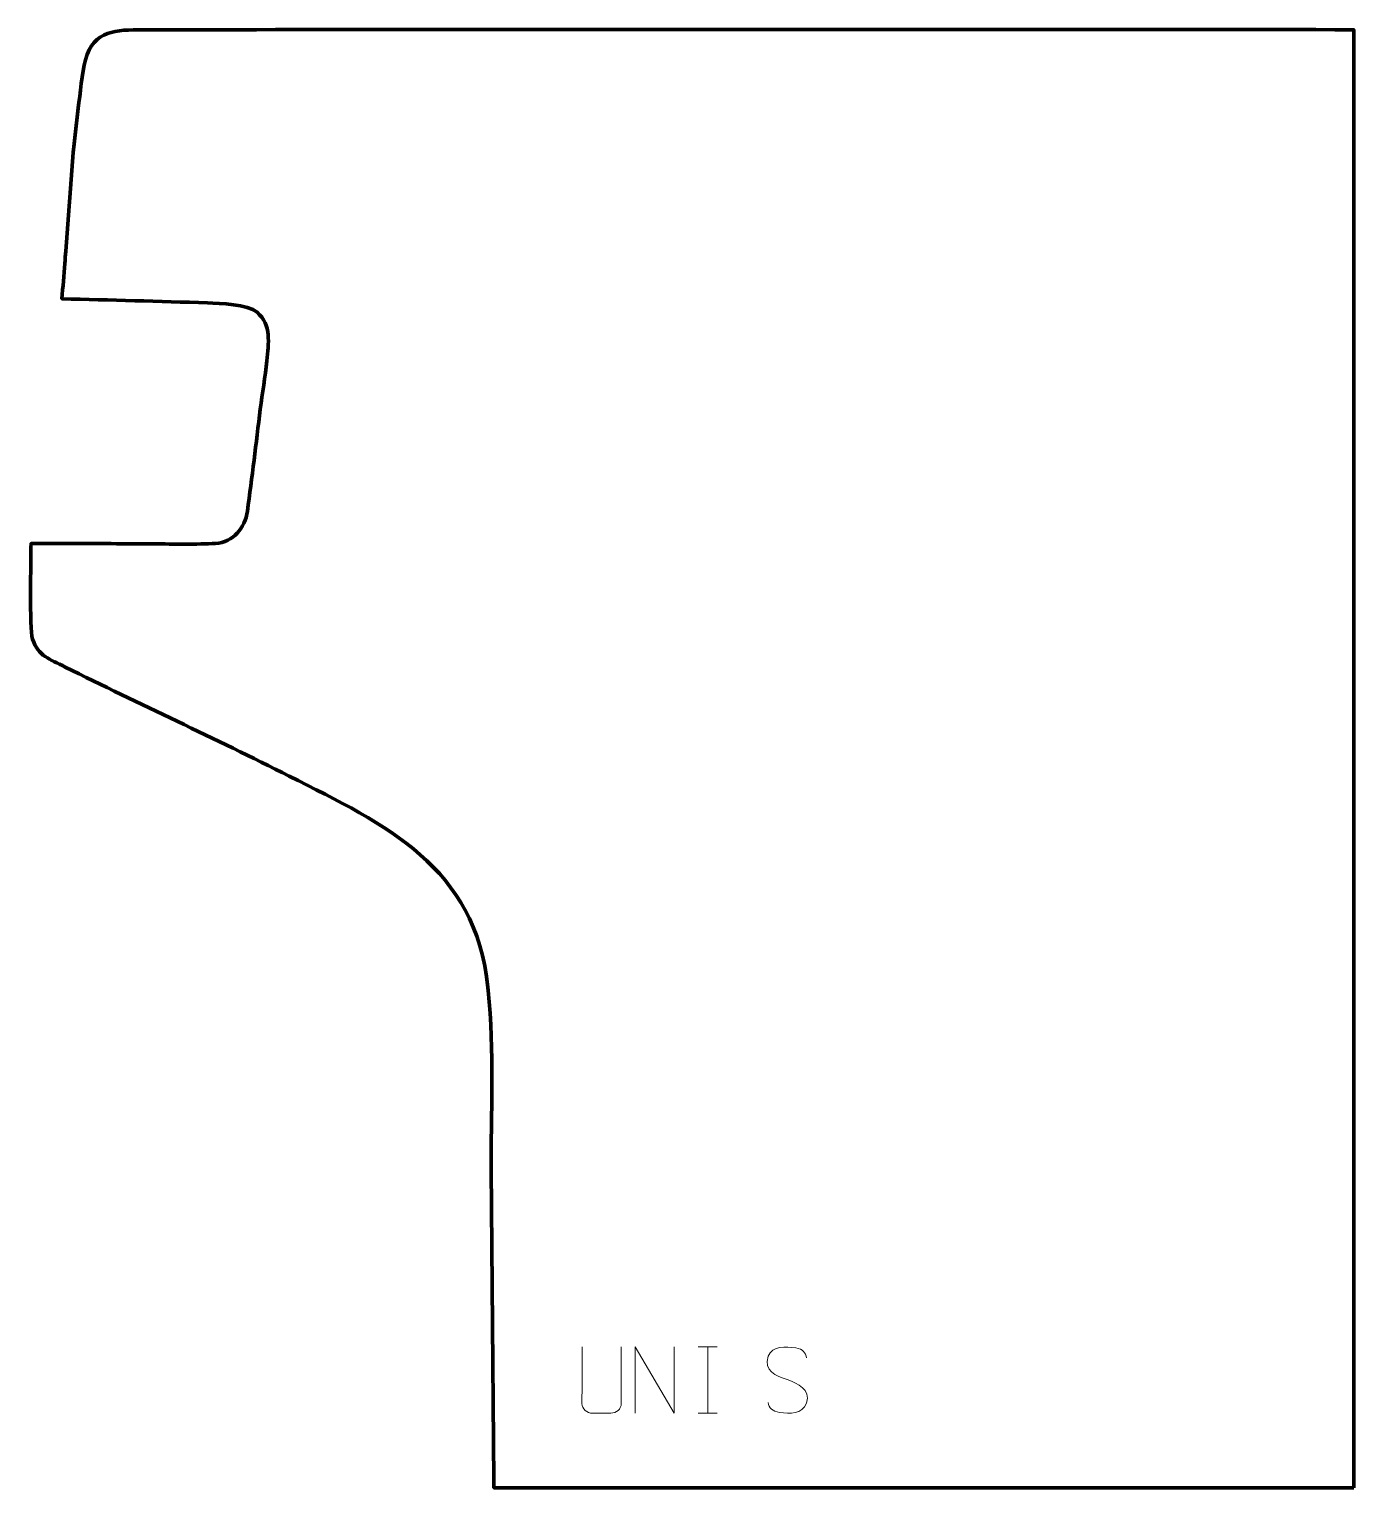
# Model space of a CAD drawing. Header units: millimetres. Extents: x 981 to 1480, y 156 to 706.
import ezdxf

# ---------------------------------------------------------------- set-up
doc = ezdxf.new("R2010")
doc.units = ezdxf.units.MM
doc.header["$MEASUREMENT"] = 0
doc.layers.add('layer 2', color=7, linetype='Continuous')
doc.layers.add('layer 3', color=7, linetype='Continuous')

msp = doc.modelspace()

# ---------------------------------------------------------------- linework, layer by layer
at = {"layer": 'layer 2', "color": 142, "lineweight": 9}
for points, knots in [([(1203.7914, 209.4706), (1203.791, 203.9311), (1203.8868, 193.7293), (1203.8872, 188.1889), (1203.8872, 188.1889), (1203.7474, 185.9494), (1202.0702, 184.5232), (1199.9225, 184.5127), (1199.9225, 184.5127), (1197.5906, 184.5131), (1195.2587, 184.5131), (1192.9272, 184.5127), (1192.9272, 184.5127), (1191.0022, 184.4112), (1189.0301, 186.2277), (1189.0413, 188.1722), (1189.0413, 188.1722), (1189.0416, 193.7341), (1189.137, 203.9095), (1189.1366, 209.4706)], [0, 0, 0, 0, 0.16666667, 0.16666667, 0.16666667, 0.16666667, 0.33333333, 0.33333333, 0.33333333, 0.33333333, 0.5, 0.5, 0.5, 0.5, 0.66666667, 0.66666667, 0.66666667, 0.66666667, 1, 1, 1, 1]), ([(1209.1368, 184.5129), (1209.1368, 184.5129), (1209.1368, 209.4664), (1209.1368, 209.4664), (1209.1368, 209.4664), (1209.1368, 209.4664), (1223.7916, 184.5129), (1223.7916, 184.5129), (1223.7916, 184.5129), (1223.7916, 184.5129), (1223.7916, 209.4664), (1223.7916, 209.4664)], [0, 0, 0, 0, 0.25, 0.25, 0.25, 0.25, 0.5, 0.5, 0.5, 0.5, 1, 1, 1, 1]), ([(1266.4697, 197.1635), (1262.2214, 198.6339), (1257.3133, 200.4297), (1259.3184, 205.95), (1259.3184, 205.95), (1260.8219, 210.0899), (1266.0355, 209.7014), (1269.6391, 209.1003), (1269.6391, 209.1003), (1272.4997, 208.6231), (1273.3644, 207.4099), (1273.675, 205.3258)], [0, 0, 0, 0, 0.25, 0.25, 0.25, 0.25, 0.5, 0.5, 0.5, 0.5, 1, 1, 1, 1]), ([(1266.4697, 197.1634), (1270.4883, 195.5167), (1275.5178, 193.6284), (1273.6838, 188.2681), (1273.6838, 188.2681), (1272.224, 184.0017), (1267.3132, 184.2584), (1263.5871, 184.8131), (1263.5871, 184.8131), (1260.8371, 185.2229), (1259.6162, 186.4364), (1259.2382, 188.5486)], [0, 0, 0, 0, 0.25, 0.25, 0.25, 0.25, 0.5, 0.5, 0.5, 0.5, 1, 1, 1, 1])]:
    msp.add_open_spline(points, degree=3, knots=knots, dxfattribs=at)
for points in [[(1232.8802, 209.4664), (1232.8802, 209.4664), (1240.0483, 209.4664), (1240.0483, 209.4664)], [(1236.4642, 209.4664), (1236.4642, 209.4664), (1236.4642, 184.5129), (1236.4642, 184.5129)], [(1232.8802, 184.5129), (1232.8802, 184.5129), (1240.0483, 184.5129), (1240.0483, 184.5129)]]:
    msp.add_open_spline(points, degree=3, dxfattribs=at)
at = {"layer": 'layer 3', "color": 242, "lineweight": 158}
msp.add_open_spline([(1480.1101, 156.351), (1480.1101, 156.351), (1480.1229, 706.2601), (1480.1229, 706.2601), (1480.1229, 706.2601), (1327.9287, 706.328), (1175.7165, 706.4521), (1023.5266, 706.1981), (1023.5266, 706.1981), (1013.4844, 706.1814), (1004.9067, 706.1984), (1001.7746, 694.9458), (1001.7746, 694.9458), (1000.5501, 689.9006), (999.7889, 682.048), (999.071, 676.6778), (999.071, 676.6778), (996.6864, 658.8388), (995.8249, 640.7284), (994.3818, 622.7883), (994.3818, 622.7883), (994.2545, 621.2204), (994.1281, 619.6524), (994.0024, 618.0842), (994.0024, 618.0842), (993.6481, 613.6497), (993.2938, 609.2152), (992.9395, 604.7807), (992.9395, 604.7807), (1011.2123, 604.2619), (1029.5718, 603.8641), (1047.8304, 603.221), (1047.8304, 603.221), (1052.485, 603.0571), (1063.0485, 602.6928), (1066.5252, 599.6933), (1066.5252, 599.6933), (1072.0633, 594.9155), (1070.8526, 587.8865), (1070.1774, 581.4029), (1070.1774, 581.4029), (1069.5406, 575.2877), (1068.5435, 569.2178), (1067.7301, 563.1252), (1067.7301, 563.1252), (1066.1098, 550.3466), (1064.6859, 537.392), (1062.8531, 524.6601), (1062.8531, 524.6601), (1061.9465, 518.3619), (1057.5443, 512.9712), (1050.8814, 512.5325), (1050.8814, 512.5325), (1043.8498, 512.0693), (1034.8373, 512.3017), (1027.6526, 512.3425), (1027.6526, 512.3425), (1022.2824, 512.3729), (1016.9138, 512.4207), (1011.5434, 512.4242), (1011.5434, 512.4242), (1001.4523, 512.4242), (991.3614, 512.4242), (981.2704, 512.4242), (981.2704, 512.4242), (981.2585, 505.9597), (980.5771, 480.7865), (981.8389, 476.4642), (981.8389, 476.4642), (984.0428, 469.9317), (988.3414, 468.8659), (994.1661, 465.9078), (994.1661, 465.9078), (1022.1801, 451.8507), (1050.6157, 439.0543), (1078.607, 424.7812), (1078.607, 424.7812), (1115.3106, 406.3537), (1148.8034, 390.6938), (1153.5968, 344.9984), (1153.5968, 344.9984), (1153.5968, 344.9984), (1153.7157, 343.8639), (1153.7157, 343.8639), (1153.7157, 343.8639), (1155.9529, 321.1077), (1154.6613, 297.5901), (1154.8323, 274.7075), (1154.8323, 274.7075), (1155.1651, 235.5735), (1155.4934, 196.4395), (1155.8239, 157.3055), (1155.8239, 157.3055), (1155.8239, 157.3055), (1155.832, 156.351), (1155.832, 156.351), (1155.832, 156.351), (1155.832, 156.351), (1480.1101, 156.351), (1480.1101, 156.351)], degree=3, knots=[0, 0, 0, 0, 0.03846154, 0.03846154, 0.03846154, 0.03846154, 0.07692308, 0.07692308, 0.07692308, 0.07692308, 0.11538462, 0.11538462, 0.11538462, 0.11538462, 0.15384615, 0.15384615, 0.15384615, 0.15384615, 0.19230769, 0.19230769, 0.19230769, 0.19230769, 0.23076923, 0.23076923, 0.23076923, 0.23076923, 0.26923077, 0.26923077, 0.26923077, 0.26923077, 0.30769231, 0.30769231, 0.30769231, 0.30769231, 0.34615385, 0.34615385, 0.34615385, 0.34615385, 0.38461538, 0.38461538, 0.38461538, 0.38461538, 0.42307692, 0.42307692, 0.42307692, 0.42307692, 0.46153846, 0.46153846, 0.46153846, 0.46153846, 0.5, 0.5, 0.5, 0.5, 0.53846154, 0.53846154, 0.53846154, 0.53846154, 0.57692308, 0.57692308, 0.57692308, 0.57692308, 0.61538462, 0.61538462, 0.61538462, 0.61538462, 0.65384615, 0.65384615, 0.65384615, 0.65384615, 0.69230769, 0.69230769, 0.69230769, 0.69230769, 0.73076923, 0.73076923, 0.73076923, 0.73076923, 0.76923077, 0.76923077, 0.76923077, 0.76923077, 0.80769231, 0.80769231, 0.80769231, 0.80769231, 0.84615385, 0.84615385, 0.84615385, 0.84615385, 0.88461538, 0.88461538, 0.88461538, 0.88461538, 0.92307692, 0.92307692, 0.92307692, 0.92307692, 1, 1, 1, 1], dxfattribs=at)

doc.saveas('drawing.dxf')
